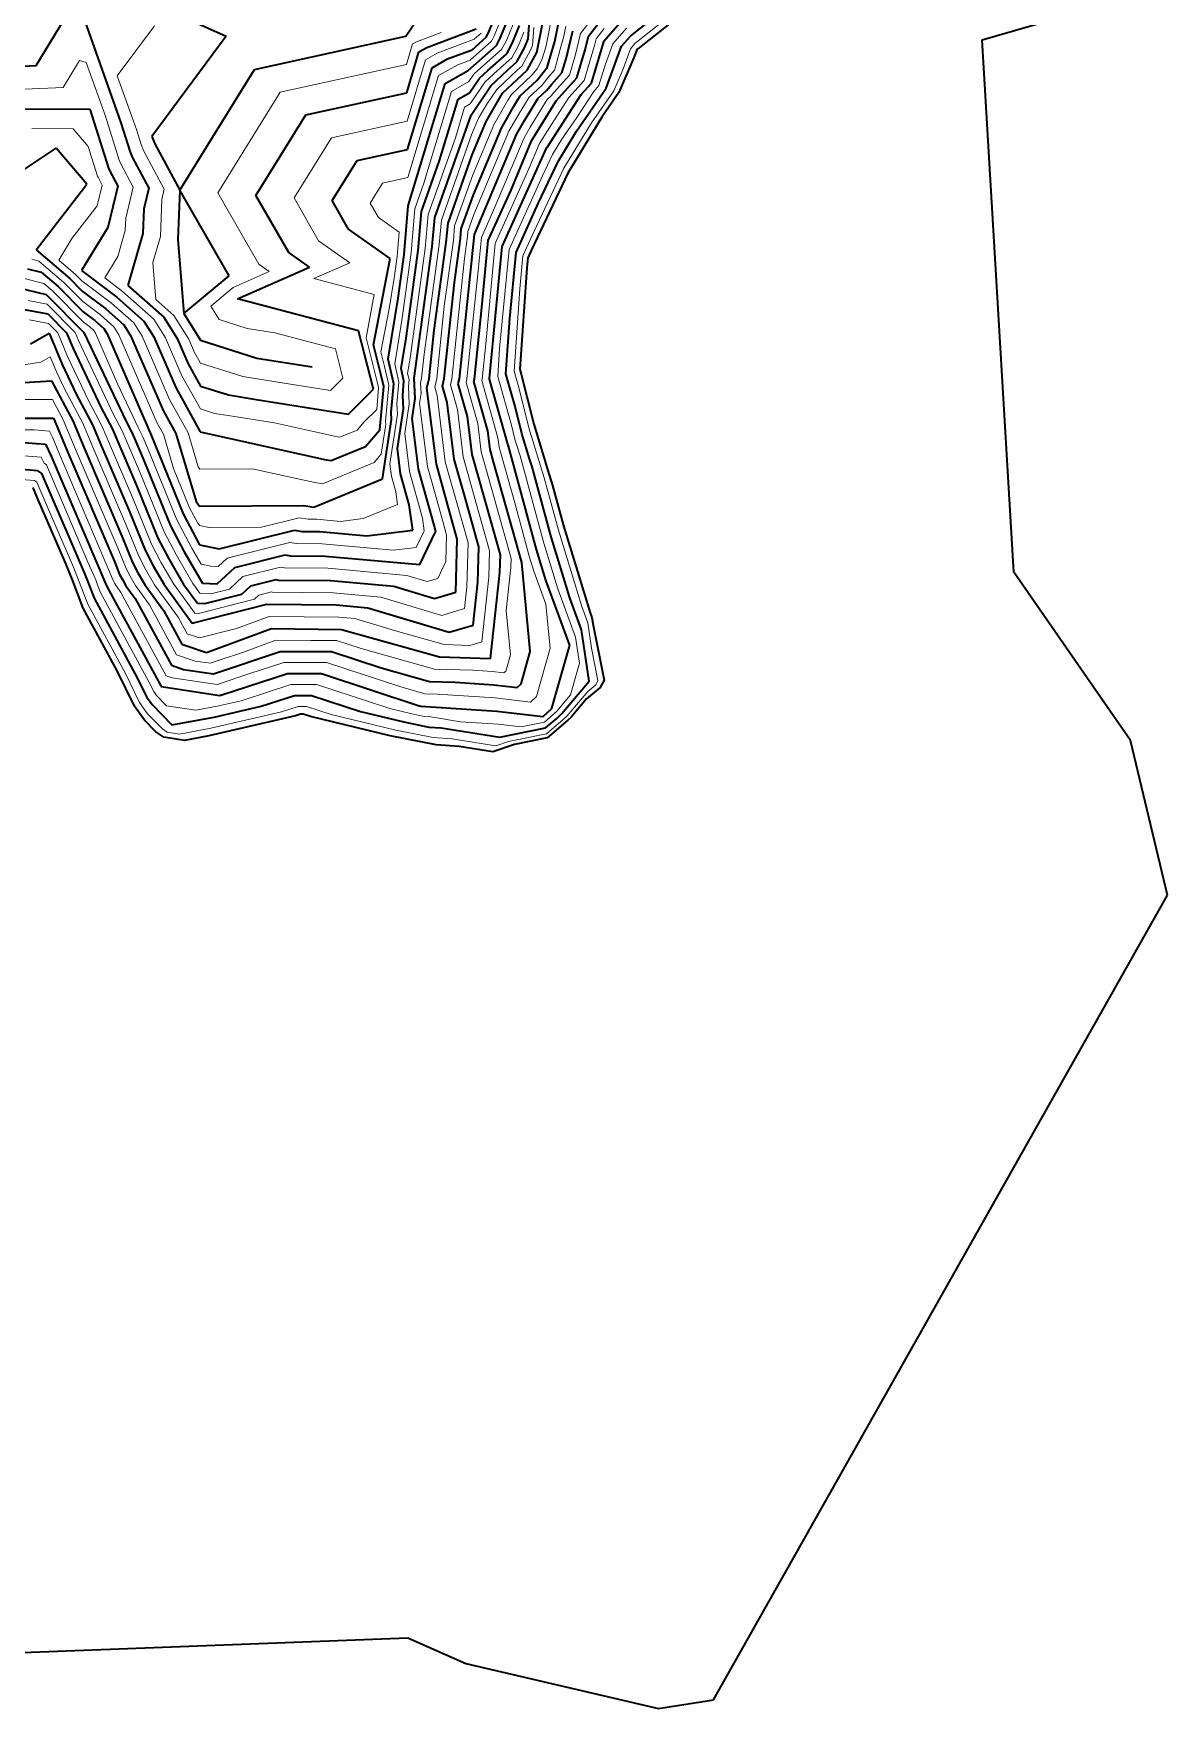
# Model space of a CAD drawing. Header units: millimetres. Extents: x -859836 to 307983, y -308065 to 649894.
# Drawn here: x -646021 to -547132, y -283090 to -137004 of the extents above; entities that cross this region are included whole.
import ezdxf

# ---------------------------------------------------------------- set-up
doc = ezdxf.new("R2010")
doc.units = ezdxf.units.MM
for name, color, linetype, lineweight in [('C-TOPO', 7, 'Continuous', 9), ('C-TOPO-MAJR', 7, 'Continuous', 35), ('C-TOPO-MINR', 7, 'Continuous', 9)]:
    doc.layers.add(name, color=color, linetype=linetype, lineweight=lineweight)

msp = doc.modelspace()

# ---------------------------------------------------------------- linework, layer by layer
at = {"layer": 'C-TOPO', "lineweight": 35}
for p, q in [((-585137, -131849), (-593309, -138342)), ((-563298, -137548), (-552217, -134349)), ((-593429, -138479), (-593629, -139029)), ((-593309, -138342), (-593429, -138479)), ((-560527, -183998), (-563298, -137548)), ((-593629, -139029), (-594975, -142163)), ((-594975, -142163), (-596464, -144307)), ((-596464, -144307), (-599423, -149175)), ((-599423, -149175), (-602629, -155921)), ((-602629, -155921), (-602919, -156566)), ((-603002, -157429), (-603612, -166289)), ((-602919, -156566), (-603002, -157429)), ((-603612, -166289), (-603492, -166714)), ((-603492, -166714), (-602394, -171068)), ((-602394, -171068), (-601161, -175123)), ((-601161, -175123), (-600749, -176437)), ((-646020, -176676), (-646079, -176634)), ((-645658, -177526), (-646020, -176676)), ((-600749, -176437), (-599801, -179937)), ((-643220, -183167), (-645658, -177526)), ((-599801, -179937), (-597480, -187526)), ((-642604, -184731), (-643220, -183167)), ((-550348, -198655), (-560527, -183998)), ((-641684, -187127), (-642604, -184731)), ((-638726, -192579), (-641684, -187127)), ((-597480, -187526), (-597324, -187947)), ((-597324, -187947), (-597226, -188617)), ((-597226, -188617), (-596264, -193416)), ((-637208, -195670), (-638726, -192579)), ((-596602, -194047), (-597785, -195029)), ((-596264, -193416), (-596602, -194047)), ((-636338, -196889), (-637208, -195670)), ((-597785, -195029), (-599149, -196644)), ((-635340, -197910), (-636338, -196889)), ((-623164, -196506), (-630735, -198273)), ((-622730, -196364), (-623164, -196506)), ((-622506, -196363), (-622730, -196364)), ((-621868, -196575), (-622506, -196363)), ((-614911, -198245), (-621868, -196575)), ((-599415, -196895), (-601225, -198430)), ((-599149, -196644), (-599415, -196895)), ((-634657, -198372), (-635340, -197910)), ((-632849, -198654), (-634657, -198372)), ((-630735, -198273), (-632849, -198654)), ((-610906, -199056), (-614911, -198245)), ((-601225, -198430), (-604071, -199016)), ((-547132, -212141), (-550348, -198655)), ((-608912, -199191), (-610906, -199056)), ((-605969, -199664), (-608912, -199191)), ((-604071, -199016), (-605969, -199664)), ((-586724, -282335), (-547132, -212141)), ((-687092, -279760), (-613392, -276917)), ((-613392, -276917), (-608313, -279162)), ((-608313, -279162), (-591518, -283090)), ((-591518, -283090), (-586724, -282335))]:
    msp.add_line(p, q, dxfattribs=at)
at = {"layer": 'C-TOPO-MAJR'}
for p, q in [((-613541, -137229), (-607316, -127994)), ((-593939, -137198), (-587571, -132138)), ((-638543, -133062), (-629232, -137239)), ((-606371, -137013), (-605118, -133938)), ((-602885, -137474), (-602651, -134323)), ((-645775, -139800), (-642935, -135123)), ((-641732, -135437), (-638400, -144796)), ((-605313, -137423), (-604374, -135116)), ((-602141, -138652), (-601430, -135142)), ((-597632, -137230), (-596228, -135432)), ((-596273, -137681), (-594681, -135852)), ((-629232, -137239), (-635693, -145984)), ((-626753, -140134), (-613541, -137229)), ((-611732, -138228), (-607428, -136603)), ((-606538, -137324), (-606371, -137013)), ((-604256, -137832), (-603630, -136295)), ((-600565, -137716), (-600209, -135961)), ((-599573, -139206), (-598989, -136779)), ((-597922, -138437), (-597632, -137230)), ((-594735, -138113), (-593939, -137198)), ((-613473, -142168), (-612405, -138607)), ((-612405, -138607), (-611732, -138228)), ((-609924, -139228), (-607772, -138415)), ((-608116, -140227), (-605648, -138045)), ((-607772, -138415), (-606538, -137324)), ((-606404, -140221), (-604758, -138766)), ((-605648, -138045), (-605313, -137423)), ((-604758, -138766), (-604256, -137832)), ((-603868, -139487), (-603199, -138242)), ((-603199, -138242), (-602885, -137474)), ((-602978, -140208), (-602141, -138652)), ((-601224, -139976), (-600565, -137716)), ((-598647, -140878), (-597922, -138437)), ((-597359, -141329), (-596289, -137725)), ((-596289, -137725), (-596273, -137681)), ((-596070, -141779), (-594735, -138113)), ((-652486, -140121), (-645775, -139800)), ((-633267, -150657), (-626753, -140134)), ((-613406, -147107), (-611270, -139985)), ((-611270, -139985), (-609924, -139228)), ((-610135, -141363), (-608116, -140227)), ((-607122, -140891), (-606404, -140221)), ((-606128, -141555), (-604691, -140214)), ((-605134, -142219), (-602978, -140208)), ((-604691, -140214), (-603868, -139487)), ((-602131, -141095), (-601224, -139976)), ((-599936, -140427), (-599573, -139206)), ((-613339, -152046), (-610135, -141363)), ((-607991, -142173), (-607122, -140891)), ((-607865, -144119), (-606128, -141555)), ((-603568, -142436), (-602131, -141095)), ((-601284, -141982), (-600830, -141423)), ((-600830, -141423), (-599936, -140427)), ((-600436, -142870), (-598647, -140878)), ((-598253, -142325), (-597359, -141329)), ((-622281, -144105), (-613473, -142168)), ((-610602, -148082), (-609000, -142741)), ((-609000, -142741), (-607991, -142173)), ((-606544, -144684), (-605134, -142219)), ((-604166, -143402), (-603568, -142436)), ((-603198, -144586), (-602002, -142653)), ((-602230, -145769), (-600436, -142870)), ((-602002, -142653), (-601284, -141982)), ((-601212, -146877), (-598253, -142325)), ((-598660, -145508), (-596070, -141779)), ((-648264, -143569), (-641107, -143607)), ((-641107, -143607), (-639485, -148750)), ((-626624, -151120), (-622281, -144105)), ((-611029, -153041), (-607865, -144119)), ((-605222, -145249), (-604166, -143402)), ((-603901, -145815), (-603198, -144586)), ((-638400, -144796), (-637589, -147367)), ((-635693, -145984), (-635429, -146622)), ((-607765, -147590), (-606544, -144684)), ((-607665, -151062), (-605222, -145249)), ((-607565, -154534), (-603901, -145815)), ((-602580, -146380), (-602230, -145769)), ((-600268, -148154), (-598660, -145508)), ((-651427, -151892), (-644042, -147016)), ((-641381, -150133), (-644042, -147016)), ((-637589, -147367), (-637413, -147792)), ((-635429, -146622), (-633267, -150657)), ((-617810, -148075), (-613406, -147107)), ((-605152, -155589), (-601283, -146996)), ((-604401, -150713), (-602580, -146380)), ((-601283, -146996), (-601262, -146953)), ((-601262, -146953), (-601243, -146922)), ((-601243, -146922), (-601212, -146877)), ((-639485, -148750), (-639397, -148962)), ((-639397, -148962), (-638677, -150308)), ((-637413, -147792), (-635972, -150482)), ((-619982, -151583), (-617810, -148075)), ((-612184, -152543), (-610602, -148082)), ((-609875, -153538), (-607765, -147590)), ((-602011, -151821), (-600268, -148154)), ((-645789, -155872), (-641381, -150133)), ((-638677, -150308), (-639548, -153924)), ((-635972, -150482), (-636408, -152291)), ((-633267, -150657), (-633422, -154979)), ((-628972, -158150), (-633267, -150657)), ((-623761, -156115), (-626624, -151120)), ((-618550, -154081), (-619982, -151583)), ((-608720, -154036), (-607665, -151062)), ((-606358, -155061), (-604401, -150713)), ((-603945, -156117), (-602011, -151821)), ((-636408, -152291), (-636485, -154451)), ((-613704, -156268), (-613339, -152046)), ((-612476, -155921), (-612184, -152543)), ((-611248, -155575), (-611029, -153041)), ((-639548, -153924), (-641834, -157664)), ((-636485, -154451), (-637781, -158988)), ((-614932, -156615), (-618550, -154081)), ((-610021, -155228), (-609875, -153538)), ((-608884, -167125), (-607565, -154534)), ((-608793, -154881), (-608720, -154036)), ((-645789, -155872), (-642858, -158367)), ((-633422, -154979), (-632901, -161427)), ((-621952, -157383), (-623761, -156115)), ((-614231, -160097), (-613704, -156268)), ((-613531, -163579), (-612476, -155921)), ((-612830, -167061), (-611248, -155575)), ((-611075, -162885), (-610021, -155228)), ((-609320, -158710), (-608793, -154881)), ((-606913, -160888), (-606358, -155061)), ((-606247, -167104), (-605152, -155589)), ((-604493, -161875), (-603945, -156117)), ((-646556, -157526), (-645348, -157822)), ((-641834, -157664), (-638744, -160008)), ((-628219, -160152), (-621952, -157383)), ((-616378, -164161), (-614932, -156615)), ((-647323, -159179), (-644907, -159771)), ((-645348, -157822), (-643883, -159069)), ((-643883, -159069), (-641699, -161267)), ((-642858, -158367), (-641766, -159466)), ((-637781, -158988), (-634647, -161755)), ((-632901, -161427), (-628972, -158150)), ((-610199, -167104), (-609320, -158710)), ((-644907, -159771), (-641632, -163068)), ((-641766, -159466), (-639707, -161028)), ((-638744, -160008), (-636393, -162083)), ((-617670, -162926), (-628219, -160152)), ((-615086, -165395), (-614231, -160097)), ((-648090, -160832), (-644779, -161451)), ((-644779, -161451), (-643142, -163099)), ((-641699, -161267), (-640669, -162048)), ((-640669, -162048), (-639886, -162740)), ((-639707, -161028), (-638140, -162412)), ((-636393, -162083), (-635534, -163473)), ((-634647, -161755), (-633502, -163609)), ((-632901, -161427), (-631469, -163744)), ((-607568, -167146), (-606913, -160888)), ((-604825, -166690), (-604493, -161875)), ((-646277, -164057), (-644652, -163131)), ((-644652, -163131), (-643520, -165878)), ((-643142, -163099), (-642576, -164473)), ((-641632, -163068), (-637944, -170839)), ((-639886, -162740), (-639599, -163203)), ((-639599, -163203), (-635770, -172025)), ((-638140, -162412), (-637567, -163338)), ((-637567, -163338), (-634695, -169954)), ((-635534, -163473), (-633620, -167884)), ((-633502, -163609), (-632545, -165814)), ((-616364, -168034), (-617670, -162926)), ((-613958, -166228), (-613531, -163579)), ((-611515, -167083), (-611075, -162885)), ((-642576, -164473), (-640118, -169654)), ((-631469, -163744), (-626545, -165306)), ((-615725, -166715), (-616378, -164161)), ((-643520, -165878), (-642291, -168468)), ((-632545, -165814), (-631471, -167749)), ((-626545, -165306), (-621712, -166075)), ((-614597, -167548), (-615086, -165395)), ((-613714, -167305), (-613958, -166228)), ((-653349, -167856), (-644465, -167283)), ((-644465, -167283), (-642571, -170855)), ((-633620, -167884), (-631473, -171753)), ((-631471, -167749), (-629009, -168530)), ((-615824, -171562), (-615481, -167791)), ((-615481, -167791), (-615725, -166715)), ((-614826, -170062), (-614597, -167548)), ((-613828, -168562), (-613714, -167305)), ((-612737, -168849), (-612830, -167061)), ((-611708, -167945), (-611515, -167083)), ((-610892, -174562), (-611708, -167945)), ((-610344, -167750), (-610199, -167104)), ((-609939, -169179), (-610344, -167750)), ((-608980, -167555), (-608884, -167125)), ((-608171, -170413), (-608980, -167555)), ((-607616, -167360), (-607568, -167146)), ((-606402, -171647), (-607616, -167360)), ((-606251, -167161), (-606247, -167104)), ((-604647, -172826), (-606251, -167161)), ((-604023, -169522), (-604825, -166690)), ((-642291, -168468), (-640871, -171147)), ((-629009, -168530), (-626592, -168914)), ((-626592, -168914), (-618547, -170195)), ((-618547, -170195), (-616364, -168034)), ((-613766, -169753), (-613828, -168562)), ((-613000, -170576), (-612737, -168849)), ((-609328, -174137), (-609939, -169179)), ((-653207, -170562), (-644272, -170562)), ((-644272, -170562), (-643032, -173540)), ((-642571, -170855), (-641579, -173237)), ((-640118, -169654), (-639171, -171440)), ((-637944, -170839), (-637471, -171732)), ((-634695, -169954), (-633622, -171889)), ((-615585, -175839), (-614795, -170658)), ((-614795, -170658), (-614826, -170062)), ((-614292, -173207), (-613766, -169753)), ((-612456, -174988), (-613000, -170576)), ((-607764, -173712), (-608171, -170413)), ((-603426, -171889), (-604023, -169522)), ((-640871, -171147), (-640127, -172934)), ((-639171, -171440), (-638675, -172631)), ((-637471, -171732), (-637222, -172328)), ((-637222, -172328), (-636411, -174231)), ((-635770, -172025), (-632960, -178893)), ((-633622, -171889), (-631850, -177833)), ((-631473, -171753), (-620500, -174179)), ((-617066, -173017), (-615824, -171562)), ((-606200, -173286), (-606402, -171647)), ((-602756, -174093), (-603426, -171889)), ((-647671, -172606), (-644986, -172833)), ((-644986, -172833), (-644481, -173855)), ((-643032, -173540), (-638972, -183055)), ((-641579, -173237), (-638332, -180849)), ((-640127, -172934), (-637691, -178643)), ((-638675, -172631), (-637051, -176437)), ((-620057, -174251), (-617066, -173017)), ((-614021, -175413), (-614292, -173207)), ((-607161, -175873), (-607764, -173712)), ((-605900, -174360), (-606200, -173286)), ((-604640, -172854), (-604647, -172826)), ((-604632, -172881), (-604640, -172854)), ((-604630, -172889), (-604632, -172881)), ((-602158, -182017), (-604630, -172889)), ((-651071, -174650), (-645699, -175104)), ((-645699, -175104), (-645311, -175381)), ((-644481, -173855), (-644476, -173858)), ((-644476, -173858), (-639644, -185185)), ((-636411, -174231), (-634070, -179952)), ((-620500, -174179), (-620057, -174251)), ((-610942, -180410), (-612456, -174988)), ((-609681, -178898), (-610892, -174562)), ((-608421, -177385), (-609328, -174137)), ((-603431, -183142), (-605900, -174360)), ((-602532, -174807), (-602756, -174093)), ((-600884, -180893), (-602532, -174807)), ((-645311, -175381), (-642895, -181045)), ((-637051, -176437), (-635179, -181011)), ((-621566, -178308), (-615585, -175839)), ((-613263, -178124), (-614021, -175413)), ((-605309, -182459), (-607161, -175873)), ((-631850, -177833), (-631546, -178228)), ((-631546, -178228), (-622453, -178163)), ((-622453, -178163), (-621566, -178308)), ((-612953, -180321), (-613263, -178124)), ((-607186, -181776), (-608421, -177385)), ((-637691, -178643), (-636289, -182070)), ((-632960, -178893), (-631532, -181601)), ((-609064, -181093), (-609681, -178898)), ((-642895, -181045), (-641570, -184111)), ((-638332, -180849), (-637399, -183129)), ((-635179, -181011), (-634229, -182815)), ((-634070, -179952), (-632880, -182208)), ((-629838, -181951), (-623260, -180319)), ((-623260, -180319), (-622595, -180428)), ((-622595, -180428), (-621083, -180442)), ((-621083, -180442), (-616945, -180818)), ((-616945, -180818), (-612953, -180321)), ((-612324, -183327), (-610942, -180410)), ((-609195, -185719), (-609064, -181093)), ((-599255, -186219), (-600884, -180893)), ((-636289, -182070), (-635577, -183421)), ((-632880, -182208), (-631287, -184949)), ((-631532, -181601), (-629838, -181951)), ((-628453, -183563), (-624067, -182475)), ((-624067, -182475), (-623624, -182548)), ((-623624, -182548), (-620600, -182575)), ((-620600, -182575), (-612324, -183327)), ((-607274, -184860), (-607186, -181776)), ((-605352, -184001), (-605309, -182459)), ((-601343, -184680), (-602158, -182017)), ((-638972, -183055), (-638508, -184188)), ((-637399, -183129), (-636925, -184028)), ((-636925, -184028), (-636290, -185121)), ((-635577, -183421), (-634622, -185064)), ((-634229, -182815), (-632955, -185007)), ((-630000, -185014), (-628453, -183563)), ((-606157, -191510), (-605352, -184001)), ((-602700, -190902), (-603431, -183142)), ((-641570, -184111), (-641235, -184961)), ((-641235, -184961), (-640735, -186263)), ((-639644, -185185), (-639628, -185221)), ((-639628, -185221), (-639624, -185231)), ((-639624, -185231), (-639618, -185247)), ((-639618, -185247), (-634923, -193901)), ((-638508, -184188), (-638273, -184635)), ((-638273, -184635), (-637957, -185178)), ((-637957, -185178), (-637149, -186294)), ((-636290, -185121), (-634663, -187367)), ((-634622, -185064), (-632178, -188440)), ((-632955, -185007), (-631732, -186695)), ((-631287, -184949), (-630000, -185014)), ((-627841, -185901), (-627067, -185175)), ((-627067, -185175), (-624874, -184632)), ((-624874, -184632), (-624653, -184668)), ((-624653, -184668), (-620117, -184709)), ((-620117, -184709), (-614600, -185210)), ((-614600, -185210), (-611051, -186276)), ((-607676, -188614), (-607274, -184860)), ((-599272, -190287), (-601343, -184680)), ((-640735, -186263), (-636979, -193187)), ((-637149, -186294), (-633999, -192101)), ((-632178, -188440), (-625682, -186788)), ((-631732, -186695), (-631089, -186727)), ((-631089, -186727), (-627841, -185901)), ((-625682, -186788), (-619634, -186842)), ((-619634, -186842), (-616875, -187093)), ((-611051, -186276), (-609195, -185719)), ((-598219, -189022), (-599255, -186219)), ((-634663, -187367), (-633088, -190270)), ((-616875, -187093), (-609777, -189225)), ((-630936, -191001), (-625281, -188906)), ((-625281, -188906), (-619151, -188976)), ((-619151, -188976), (-610629, -191368)), ((-609777, -189225), (-607676, -188614)), ((-597563, -193491), (-598219, -189022)), ((-633088, -190270), (-630936, -191001)), ((-630323, -192862), (-624506, -190913)), ((-624506, -190913), (-620022, -190895)), ((-620022, -190895), (-615717, -192322)), ((-610629, -191368), (-606157, -191510)), ((-603497, -193713), (-602700, -190902)), ((-600830, -195860), (-599264, -190340)), ((-599264, -190340), (-599272, -190287)), ((-633999, -192101), (-632929, -192464)), ((-632929, -192464), (-630323, -192862)), ((-629675, -194712), (-623883, -192826)), ((-623883, -192826), (-620894, -192814)), ((-620894, -192814), (-612385, -195634)), ((-615717, -192322), (-611482, -193510)), ((-636979, -193187), (-636153, -194867)), ((-634923, -193901), (-634913, -193921)), ((-634913, -193921), (-634908, -193929)), ((-634908, -193929), (-634887, -193950)), ((-634887, -193950), (-629767, -194731)), ((-611482, -193510), (-609259, -193581)), ((-609259, -193581), (-605888, -193802)), ((-605888, -193802), (-603848, -194043)), ((-603848, -194043), (-603497, -193713)), ((-599934, -196299), (-597563, -193491)), ((-636153, -194867), (-635681, -195529)), ((-635681, -195529), (-633946, -197305)), ((-630270, -196642), (-626155, -195682)), ((-629767, -194731), (-629723, -194723)), ((-629723, -194723), (-629675, -194712)), ((-626155, -195682), (-623260, -194738)), ((-623260, -194738), (-621765, -194732)), ((-621765, -194732), (-617511, -196142)), ((-612385, -195634), (-612340, -195644)), ((-612340, -195644), (-612314, -195649)), ((-612314, -195649), (-612302, -195650)), ((-612302, -195650), (-612241, -195660)), ((-612241, -195660), (-605620, -196095)), ((-633946, -197305), (-630270, -196642)), ((-617511, -196142), (-613730, -197050)), ((-613730, -197050), (-611553, -197491)), ((-605620, -196095), (-601611, -196567)), ((-601611, -196567), (-601564, -196558)), ((-601564, -196558), (-601553, -196548)), ((-601553, -196548), (-600858, -195894)), ((-601381, -197570), (-600397, -196735)), ((-600858, -195894), (-600830, -195860)), ((-600397, -196735), (-599934, -196299)), ((-611553, -197491), (-610469, -197564)), ((-610469, -197564), (-605352, -198387)), ((-605352, -198387), (-601381, -197570))]:
    msp.add_line(p, q, dxfattribs=at)
at = {"layer": 'C-TOPO-MINR'}
for p, q in [((-593569, -137871), (-586139, -131968)), ((-598310, -137005), (-596196, -134296)), ((-605842, -137218), (-604746, -134527)), ((-604785, -137627), (-604002, -135706)), ((-601353, -138184), (-600820, -135551)), ((-635482, -136338), (-638712, -140710)), ((-612636, -137729), (-610484, -136916)), ((-607600, -137509), (-606983, -136963)), ((-606093, -137684), (-605842, -137218)), ((-603727, -138037), (-603258, -136884)), ((-602513, -138063), (-602396, -136488)), ((-600107, -138378), (-599777, -137247)), ((-599777, -137247), (-599599, -136370)), ((-598748, -138822), (-598310, -137005)), ((-596954, -137456), (-596260, -136568)), ((-595504, -137897), (-594310, -136525)), ((-613507, -139698), (-612973, -137918)), ((-612973, -137918), (-612636, -137729)), ((-611838, -139296), (-610828, -138728)), ((-610828, -138728), (-607600, -137509)), ((-607944, -139321), (-606093, -137684)), ((-607260, -140224), (-605203, -138405)), ((-605203, -138405), (-604785, -137627)), ((-604313, -139126), (-603727, -138037)), ((-603423, -139847), (-602670, -138447)), ((-602670, -138447), (-602513, -138063)), ((-601683, -139314), (-601353, -138184)), ((-600399, -139591), (-600107, -138378)), ((-598003, -141103), (-597097, -138052)), ((-597097, -138052), (-596954, -137456)), ((-596179, -139752), (-595504, -137897)), ((-594634, -140161), (-593967, -138328)), ((-593967, -138328), (-593569, -137871)), ((-643441, -141703), (-642021, -139365)), ((-642021, -139365), (-641420, -139522)), ((-641420, -139522), (-639754, -144201)), ((-624517, -142119), (-613507, -139698)), ((-613440, -144637), (-611838, -139296)), ((-610703, -140674), (-609020, -139728)), ((-609020, -139728), (-607944, -139321)), ((-607619, -140559), (-607260, -140224)), ((-606625, -141223), (-605547, -140218)), ((-605631, -141887), (-603835, -140211)), ((-605547, -140218), (-604313, -139126)), ((-603835, -140211), (-603423, -139847)), ((-602555, -140652), (-602101, -140092)), ((-602101, -140092), (-601683, -139314)), ((-601027, -140699), (-600580, -140201)), ((-600580, -140201), (-600399, -139591)), ((-599291, -140652), (-598748, -138822)), ((-596714, -141554), (-596179, -139752)), ((-595426, -142005), (-594634, -140161)), ((-638712, -140710), (-637047, -145390)), ((-613372, -149576), (-610703, -140674)), ((-609568, -142052), (-608054, -141200)), ((-608054, -141200), (-607619, -140559)), ((-607928, -143146), (-606625, -141223)), ((-604351, -142327), (-602555, -140652)), ((-602785, -142544), (-601707, -141539)), ((-601707, -141539), (-601027, -140699)), ((-600633, -142146), (-599291, -140652)), ((-599345, -142597), (-598003, -141103)), ((-597162, -142052), (-596714, -141554)), ((-646797, -141864), (-643441, -141703)), ((-629946, -150889), (-624517, -142119)), ((-611970, -150064), (-609568, -142052)), ((-608433, -143430), (-607928, -143146)), ((-606500, -143169), (-605631, -141887)), ((-605883, -144967), (-604650, -142811)), ((-604650, -142811), (-604351, -142327)), ((-603682, -143994), (-602785, -142544)), ((-602714, -145178), (-601219, -142761)), ((-601219, -142761), (-600860, -142426)), ((-600860, -142426), (-600633, -142146)), ((-600860, -144929), (-599345, -142597)), ((-598641, -144328), (-597162, -142052)), ((-597368, -144801), (-595426, -142005)), ((-639754, -144201), (-638537, -148058)), ((-609233, -146101), (-608433, -143430)), ((-607815, -145855), (-607204, -144402)), ((-607204, -144402), (-606500, -143169)), ((-604562, -145532), (-603682, -143994)), ((-599951, -146215), (-598641, -144328)), ((-646153, -145292), (-642575, -145312)), ((-642575, -145312), (-641244, -146870)), ((-637047, -145390), (-636641, -146675)), ((-620046, -146090), (-613440, -144637)), ((-610452, -153290), (-607815, -145855)), ((-607715, -149326), (-605883, -144967)), ((-607615, -152798), (-604562, -145532)), ((-603240, -146097), (-602714, -145178)), ((-601746, -146361), (-600860, -144929)), ((-599771, -148755), (-597368, -144801)), ((-641244, -146870), (-640433, -149441)), ((-636641, -146675), (-636421, -147207)), ((-636421, -147207), (-634620, -150570)), ((-623303, -151351), (-620046, -146090)), ((-611607, -152792), (-609233, -146101)), ((-605983, -152623), (-603240, -146097)), ((-602818, -148803), (-601919, -146663)), ((-601919, -146663), (-601746, -146361)), ((-600765, -147553), (-599951, -146215)), ((-638537, -148058), (-638405, -148377)), ((-638405, -148377), (-637324, -150395)), ((-605755, -155325), (-602818, -148803)), ((-602374, -154233), (-599771, -148755)), ((-601647, -149409), (-600765, -147553)), ((-640029, -150220), (-640465, -152028)), ((-640433, -149441), (-640389, -149547)), ((-640389, -149547), (-640029, -150220)), ((-637324, -150395), (-637978, -153107)), ((-616660, -151814), (-615574, -150060)), ((-615574, -150060), (-613372, -149576)), ((-612761, -152294), (-611970, -150064)), ((-609297, -153787), (-607715, -149326)), ((-604548, -155853), (-601647, -149409)), ((-634837, -151474), (-634953, -154715)), ((-634620, -150570), (-634837, -151474)), ((-626367, -157133), (-629946, -150889)), ((-621155, -155098), (-623303, -151351)), ((-615944, -153063), (-616660, -151814)), ((-640465, -152028), (-642668, -154898)), ((-637978, -153107), (-638017, -154188)), ((-614135, -154330), (-615944, -153063)), ((-613090, -156095), (-612761, -152294)), ((-611862, -155748), (-611607, -152792)), ((-610635, -155401), (-610452, -153290)), ((-608142, -154285), (-607615, -152798)), ((-606962, -154797), (-605983, -152623)), ((-638017, -154188), (-638665, -156456)), ((-634953, -154715), (-635602, -156984)), ((-614318, -156442), (-614135, -154330)), ((-609407, -155054), (-609297, -153787)), ((-608443, -156622), (-608179, -154707)), ((-608179, -154707), (-608142, -154285)), ((-607239, -157711), (-606962, -154797)), ((-603342, -156381), (-602374, -154233)), ((-642668, -154898), (-643811, -156768)), ((-618442, -156999), (-621155, -155098)), ((-613881, -161838), (-613090, -156095)), ((-613181, -165320), (-611862, -155748)), ((-611953, -164973), (-610635, -155401)), ((-610198, -160798), (-609407, -155054)), ((-606587, -164066), (-605755, -155325)), ((-605370, -164489), (-604548, -155853)), ((-646172, -156699), (-645568, -156847)), ((-645568, -156847), (-643370, -158718)), ((-643811, -156768), (-642346, -158016)), ((-638665, -156456), (-639808, -158326)), ((-635602, -156984), (-635341, -160207)), ((-628595, -159151), (-625462, -157767)), ((-625462, -157767), (-626367, -157133)), ((-621575, -158384), (-618442, -156999)), ((-614582, -158356), (-614318, -156442)), ((-609541, -167114), (-608443, -156622)), ((-608226, -167136), (-607239, -157711)), ((-603616, -159260), (-603342, -156381)), ((-646939, -158352), (-645127, -158797)), ((-645127, -158797), (-644395, -159420)), ((-643370, -158718), (-641733, -160366)), ((-642346, -158016), (-641800, -158565)), ((-641800, -158565), (-639225, -160518)), ((-639808, -158326), (-638263, -159498)), ((-630560, -160789), (-628595, -159151)), ((-616301, -159771), (-621575, -158384)), ((-615009, -161005), (-614582, -158356)), ((-646498, -160302), (-644843, -160611)), ((-644843, -160611), (-642387, -163084)), ((-644395, -159420), (-641665, -162167)), ((-641733, -160366), (-640188, -161538)), ((-639225, -160518), (-637267, -162247)), ((-638263, -159498), (-635520, -161919)), ((-635341, -160207), (-633774, -161591)), ((-617024, -163543), (-616301, -159771)), ((-604112, -166454), (-603616, -159260)), ((-646371, -161981), (-644716, -162291)), ((-640188, -161538), (-639013, -162576)), ((-635520, -161919), (-634518, -163541)), ((-633774, -161591), (-632486, -163676)), ((-629844, -161948), (-630560, -160789)), ((-627382, -162729), (-629844, -161948)), ((-615732, -164778), (-615009, -161005)), ((-614522, -165812), (-613881, -161838)), ((-610857, -167093), (-610198, -160798)), ((-644716, -162291), (-643897, -163115)), ((-643897, -163115), (-643048, -165175)), ((-642387, -163084), (-642104, -163770)), ((-641665, -162167), (-641150, -162558)), ((-641150, -162558), (-640759, -162904)), ((-640759, -162904), (-640616, -163136)), ((-640616, -163136), (-638701, -167546)), ((-639013, -162576), (-638583, -163271)), ((-638583, -163271), (-635233, -170989)), ((-637267, -162247), (-636551, -163406)), ((-636551, -163406), (-634157, -168919)), ((-634518, -163541), (-633082, -166849)), ((-624965, -163113), (-627382, -162729)), ((-619691, -164500), (-624965, -163113)), ((-616045, -167375), (-617024, -163543)), ((-642104, -163770), (-639031, -170246)), ((-632486, -163676), (-632007, -164779)), ((-632007, -164779), (-631470, -165746)), ((-619038, -167054), (-619691, -164500)), ((-615406, -166055), (-615732, -164778)), ((-612173, -167072), (-611953, -164973)), ((-606910, -167157), (-606587, -164066)), ((-605538, -166926), (-605370, -164489)), ((-648978, -166216), (-645371, -165670)), ((-645371, -165670), (-644558, -165207)), ((-644558, -165207), (-643993, -166580)), ((-643048, -165175), (-641204, -169061)), ((-631470, -165746), (-627777, -166918)), ((-615039, -167669), (-615406, -166055)), ((-614156, -167426), (-614522, -165812)), ((-613394, -166645), (-613181, -165320)), ((-603711, -167870), (-604112, -166454)), ((-643993, -166580), (-643378, -167876)), ((-643378, -167876), (-641721, -171001)), ((-638701, -167546), (-636857, -171432)), ((-633082, -166849), (-631472, -169751)), ((-627777, -166918), (-624152, -167494)), ((-624152, -167494), (-620129, -168135)), ((-620129, -168135), (-619038, -167054)), ((-616094, -169798), (-615922, -167913)), ((-615922, -167913), (-616045, -167375)), ((-615325, -170812), (-615039, -167669)), ((-614327, -169312), (-614156, -167426)), ((-613272, -167183), (-613394, -166645)), ((-613329, -167812), (-613272, -167183)), ((-613251, -169301), (-613329, -167812)), ((-612269, -167503), (-612173, -167072)), ((-612222, -168397), (-612269, -167503)), ((-611026, -167847), (-610857, -167093)), ((-610823, -168562), (-611026, -167847)), ((-609662, -167652), (-609541, -167114)), ((-609055, -169796), (-609662, -167652)), ((-608298, -167457), (-608226, -167136)), ((-607286, -171030), (-608298, -167457)), ((-606934, -167262), (-606910, -167157)), ((-605518, -172264), (-606934, -167262)), ((-604335, -171174), (-605538, -166926)), ((-602819, -171406), (-603711, -167870)), ((-648836, -168923), (-644368, -168923)), ((-644368, -168923), (-643422, -170709)), ((-641204, -169061), (-640021, -171294)), ((-634157, -168919), (-632547, -171821)), ((-614280, -170206), (-614327, -169312)), ((-613646, -171892), (-613251, -169301)), ((-612354, -169260), (-612222, -168397)), ((-611674, -174775), (-612354, -169260)), ((-610110, -174350), (-610823, -168562)), ((-643422, -170709), (-642305, -173389)), ((-639031, -170246), (-638321, -171586)), ((-631472, -169751), (-630241, -170141)), ((-630241, -170141), (-629033, -170334)), ((-629033, -170334), (-625010, -170974)), ((-617807, -171606), (-617186, -170878)), ((-617186, -170878), (-616094, -169798)), ((-615309, -171110), (-615325, -170812)), ((-614938, -174523), (-614280, -170206)), ((-608546, -173924), (-609055, -169796)), ((-652673, -171584), (-645972, -171584)), ((-645972, -171584), (-644629, -171698)), ((-644629, -171698), (-644370, -172221)), ((-644370, -172221), (-643758, -173692)), ((-641721, -171001), (-640853, -173085)), ((-640021, -171294), (-639401, -172782)), ((-638321, -171586), (-637949, -172479)), ((-636857, -171432), (-636620, -171878)), ((-636620, -171878), (-636496, -172176)), ((-636496, -172176), (-636090, -173128)), ((-635233, -170989), (-634696, -171957)), ((-634696, -171957), (-633810, -174929)), ((-632547, -171821), (-631662, -174793)), ((-625010, -170974), (-619524, -172187)), ((-619524, -172187), (-619302, -172223)), ((-619302, -172223), (-617807, -171606)), ((-615704, -173700), (-615309, -171110)), ((-613239, -175200), (-613646, -171892)), ((-606982, -173499), (-607286, -171030)), ((-605418, -173074), (-605518, -172264)), ((-604033, -172372), (-604335, -171174)), ((-603694, -173487), (-604033, -172372)), ((-601818, -174699), (-602819, -171406)), ((-649371, -173628), (-645342, -173968)), ((-643758, -173692), (-639292, -184158)), ((-642305, -173389), (-638652, -181952)), ((-640853, -173085), (-638011, -179746)), ((-639401, -172782), (-637371, -177540)), ((-637949, -172479), (-636731, -175334)), ((-636090, -173128), (-633515, -179422)), ((-616325, -174428), (-615704, -173700)), ((-606530, -175117), (-606982, -173499)), ((-605270, -173604), (-605418, -173074)), ((-604050, -177942), (-605270, -173604)), ((-603581, -173848), (-603694, -173487)), ((-645342, -173968), (-645090, -174479)), ((-645090, -174479), (-644894, -174620)), ((-644894, -174620), (-641269, -183115)), ((-633810, -174929), (-632405, -178363)), ((-631662, -174793), (-631509, -174991)), ((-631509, -174991), (-626963, -174958)), ((-626963, -174958), (-621476, -176171)), ((-620811, -176280), (-616325, -174428)), ((-614803, -175626), (-614938, -174523)), ((-612102, -179267), (-613239, -175200)), ((-610311, -179654), (-611674, -174775)), ((-609051, -178141), (-610110, -174350)), ((-607791, -176629), (-608546, -173924)), ((-604370, -182801), (-606530, -175117)), ((-601521, -181455), (-603581, -173848)), ((-601483, -175766), (-601818, -174699)), ((-648608, -175777), (-645923, -176004)), ((-645923, -176004), (-645728, -176143)), ((-645728, -176143), (-644520, -178975)), ((-636731, -175334), (-634625, -180481)), ((-621476, -176171), (-620811, -176280)), ((-614424, -176981), (-614803, -175626)), ((-606248, -182118), (-607791, -176629)), ((-600247, -180330), (-601483, -175766)), ((-637371, -177540), (-635734, -181540)), ((-617259, -179314), (-614269, -178080)), ((-614269, -178080), (-614424, -176981)), ((-608125, -181435), (-609051, -178141)), ((-602794, -182580), (-604050, -177942)), ((-644520, -178975), (-642541, -183556)), ((-633515, -179422), (-632206, -181904)), ((-632405, -178363), (-631691, -179717)), ((-626146, -180057), (-622856, -179241)), ((-622856, -179241), (-622080, -179368)), ((-622080, -179368), (-621324, -179375)), ((-621324, -179375), (-619256, -179563)), ((-619256, -179563), (-617259, -179314)), ((-611947, -180365), (-612102, -179267)), ((-610003, -180752), (-610311, -179654)), ((-638011, -179746), (-636844, -182600)), ((-634625, -180481), (-633554, -182511)), ((-631691, -179717), (-631539, -179914)), ((-631539, -179914), (-630692, -180089)), ((-630692, -180089), (-626146, -180057)), ((-612639, -181824), (-611947, -180365)), ((-610068, -183064), (-610003, -180752)), ((-598210, -186988), (-600247, -180330)), ((-638652, -181952), (-637953, -183659)), ((-636844, -182600), (-636251, -183725)), ((-635734, -181540), (-634903, -183118)), ((-633554, -182511), (-632121, -184978)), ((-632206, -181904), (-631410, -183275)), ((-629146, -182757), (-623663, -181397)), ((-623663, -181397), (-623109, -181488)), ((-623109, -181488), (-620841, -181508)), ((-620841, -181508), (-614635, -182073)), ((-614635, -182073), (-612639, -181824)), ((-608234, -185289), (-608125, -181435)), ((-606313, -184431), (-606248, -182118)), ((-602387, -183911), (-602794, -182580)), ((-600299, -185450), (-601521, -181455)), ((-642541, -183556), (-642040, -184826)), ((-641269, -183115), (-640599, -184666)), ((-637953, -183659), (-637599, -184332)), ((-636251, -183725), (-635456, -185092)), ((-634903, -183118), (-633788, -185035)), ((-631410, -183275), (-630563, -183450)), ((-630563, -183450), (-629919, -183482)), ((-629919, -183482), (-629146, -182757)), ((-627760, -184369), (-624471, -183553)), ((-624471, -183553), (-624138, -183608)), ((-624138, -183608), (-620358, -183642)), ((-620358, -183642), (-613462, -184269)), ((-610760, -184523), (-610068, -183064)), ((-604794, -187326), (-604392, -183572)), ((-604392, -183572), (-604370, -182801)), ((-601333, -186766), (-602387, -183911)), ((-642040, -184826), (-641293, -186771)), ((-640599, -184666), (-640429, -185096)), ((-640429, -185096), (-640176, -185755)), ((-639292, -184158), (-639063, -184718)), ((-639063, -184718), (-638947, -184939)), ((-638947, -184939), (-638791, -185207)), ((-638791, -185207), (-638392, -185758)), ((-637599, -184332), (-637123, -185150)), ((-637123, -185150), (-635906, -186831)), ((-635456, -185092), (-633420, -187903)), ((-633788, -185035), (-631955, -187567)), ((-632121, -184978), (-631510, -185822)), ((-630544, -185870), (-628920, -185457)), ((-628920, -185457), (-627760, -184369)), ((-613462, -184269), (-611688, -184802)), ((-611688, -184802), (-610760, -184523)), ((-608435, -187167), (-608234, -185289)), ((-606916, -190062), (-606313, -184431)), ((-598746, -189655), (-600299, -185450)), ((-641293, -186771), (-638007, -192829)), ((-640176, -185755), (-635951, -193544)), ((-638392, -185758), (-634454, -193016)), ((-635906, -186831), (-633543, -191186)), ((-631633, -187583), (-626761, -186344)), ((-631510, -185822), (-630544, -185870)), ((-626761, -186344), (-626374, -185982)), ((-626374, -185982), (-625278, -185710)), ((-625278, -185710), (-625167, -185728)), ((-625167, -185728), (-619875, -185776)), ((-619875, -185776), (-615738, -186152)), ((-615738, -186152), (-610414, -187750)), ((-600972, -190599), (-601333, -186766)), ((-597693, -188389), (-598210, -186988)), ((-633420, -187903), (-632633, -189355)), ((-631955, -187567), (-631633, -187583)), ((-628309, -188894), (-625482, -187847)), ((-625482, -187847), (-622416, -187882)), ((-622416, -187882), (-619392, -187909)), ((-619392, -187909), (-618013, -188035)), ((-618013, -188035), (-614464, -189100)), ((-610414, -187750), (-609486, -187472)), ((-609486, -187472), (-608435, -187167)), ((-604428, -191206), (-604794, -187326)), ((-597364, -190624), (-597693, -188389)), ((-632633, -189355), (-631557, -189720)), ((-631557, -189720), (-628309, -188894)), ((-627721, -190957), (-624894, -189910)), ((-624894, -189910), (-621828, -189944)), ((-614464, -189100), (-610203, -190296)), ((-598413, -191915), (-598746, -189655)), ((-633543, -191186), (-631933, -191732)), ((-630629, -191931), (-627721, -190957)), ((-621828, -189944), (-619586, -189935)), ((-619586, -189935), (-617434, -190649)), ((-617434, -190649), (-611055, -192439)), ((-610203, -190296), (-607967, -190367)), ((-607967, -190367), (-606916, -190062)), ((-604827, -192611), (-604428, -191206)), ((-602167, -194814), (-600972, -190599)), ((-596799, -193447), (-597364, -190624)), ((-638007, -192829), (-636773, -195339)), ((-631933, -191732), (-630629, -191931)), ((-630016, -193792), (-627143, -192830)), ((-627143, -192830), (-624194, -191869)), ((-624194, -191869), (-620458, -191854)), ((-620458, -191854), (-614000, -193995)), ((-611055, -192439), (-607708, -192545)), ((-607708, -192545), (-606023, -192656)), ((-606023, -192656), (-605002, -192776)), ((-605002, -192776), (-604827, -192611)), ((-599196, -194676), (-598413, -191915)), ((-635951, -193544), (-635533, -194394)), ((-634454, -193016), (-633926, -193196)), ((-633926, -193196), (-630016, -193792)), ((-627915, -195197), (-623571, -193782)), ((-623571, -193782), (-621329, -193773)), ((-621329, -193773), (-614948, -195888)), ((-614000, -193995), (-611908, -194582)), ((-597694, -194396), (-596998, -193818)), ((-596998, -193818), (-596799, -193447)), ((-636773, -195339), (-636067, -196329)), ((-635533, -194394), (-635294, -194729)), ((-635294, -194729), (-634416, -195628)), ((-634416, -195628), (-631856, -196018)), ((-631856, -196018), (-629997, -195683)), ((-629997, -195683), (-627915, -195197)), ((-624396, -196166), (-622948, -195695)), ((-622948, -195695), (-622201, -195692)), ((-622201, -195692), (-620074, -196397)), ((-611908, -194582), (-610810, -194617)), ((-610810, -194617), (-605754, -194948)), ((-605754, -194948), (-602693, -195309)), ((-602693, -195309), (-602167, -194814)), ((-600396, -196096), (-599196, -194676)), ((-599472, -196502), (-597694, -194396)), ((-636067, -196329), (-634766, -197661)), ((-630544, -197601), (-624396, -196166)), ((-620074, -196397), (-614425, -197753)), ((-614948, -195888), (-613035, -196347)), ((-613035, -196347), (-611934, -196570)), ((-611934, -196570), (-611386, -196607)), ((-611386, -196607), (-608796, -197024)), ((-608796, -197024), (-605486, -197241)), ((-603481, -197477), (-601473, -197064)), ((-601473, -197064), (-600975, -196641)), ((-601289, -198076), (-599820, -196829)), ((-600975, -196641), (-600396, -196096)), ((-599820, -196829), (-599472, -196502)), ((-634766, -197661), (-634364, -197933)), ((-634364, -197933), (-633300, -198099)), ((-633300, -198099), (-630544, -197601)), ((-614425, -197753), (-611173, -198412)), ((-611173, -198412), (-609553, -198521)), ((-609553, -198521), (-605715, -199138)), ((-605486, -197241), (-603481, -197477)), ((-604598, -198757), (-601289, -198076)), ((-605715, -199138), (-604598, -198757))]:
    msp.add_line(p, q, dxfattribs=at)

doc.saveas('drawing.dxf')
